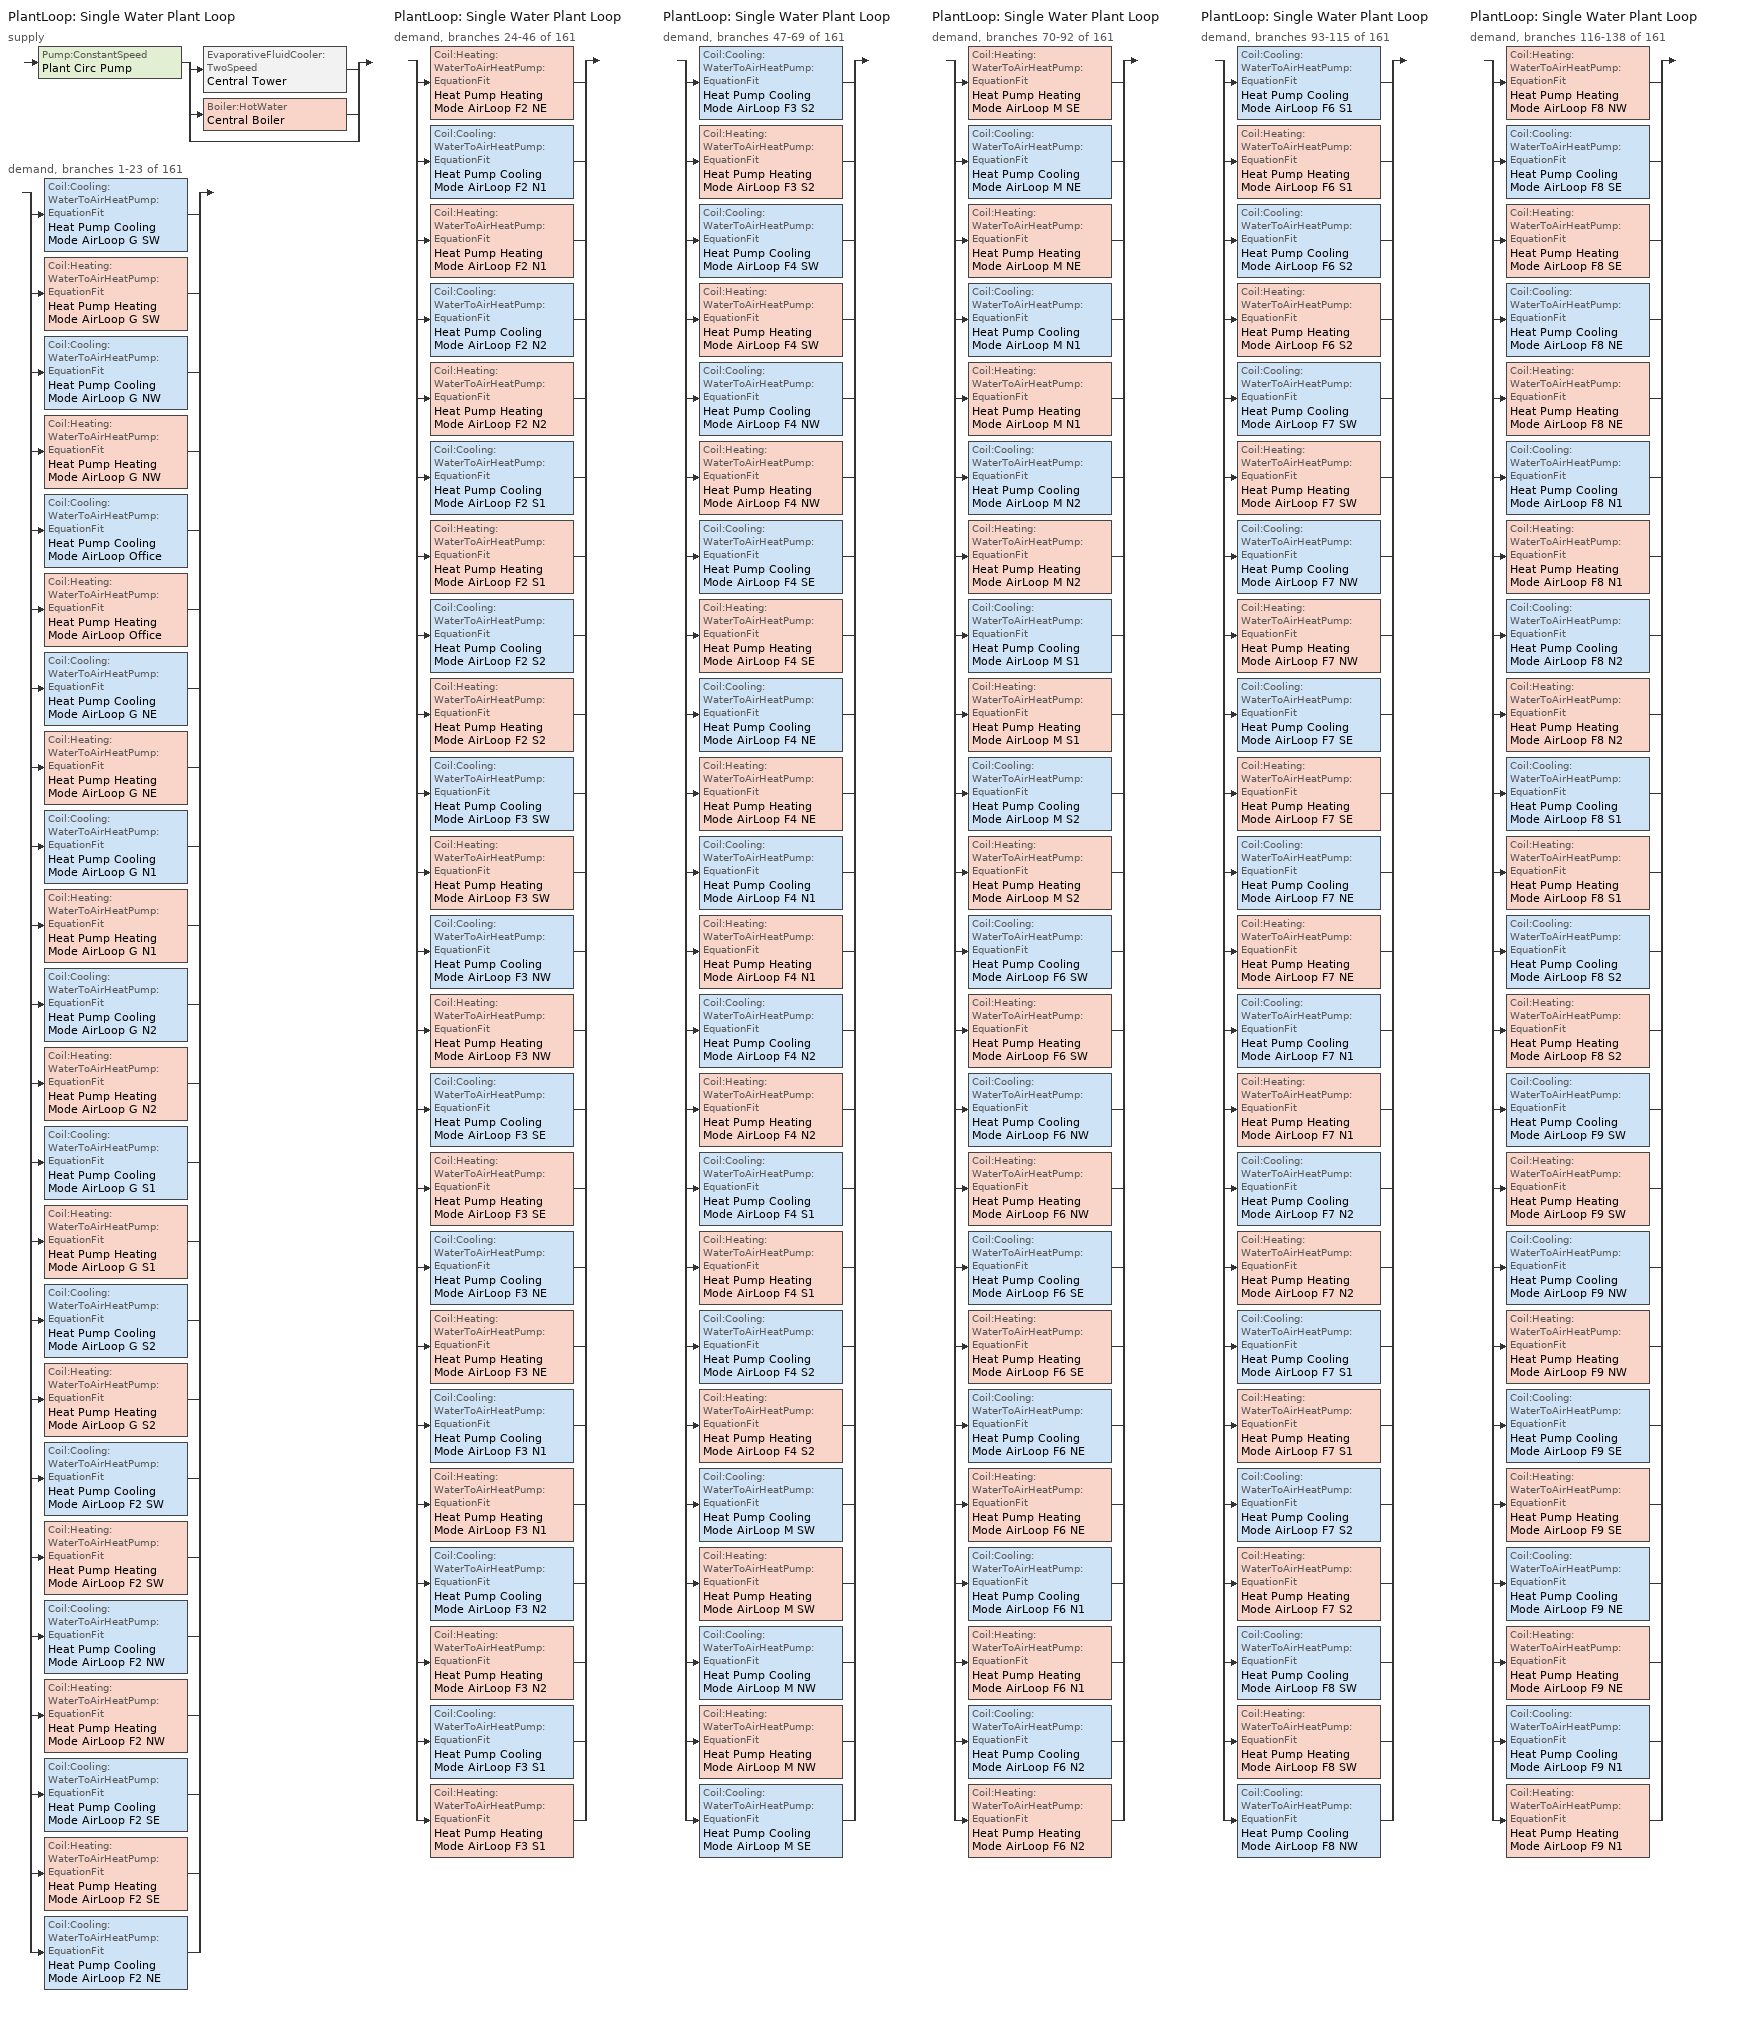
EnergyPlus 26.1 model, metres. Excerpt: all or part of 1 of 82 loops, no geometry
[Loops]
PlantLoop 'Single Water Plant Loop'
 supply: Pump:ConstantSpeed 'Plant Circ Pump' > split
  | EvaporativeFluidCooler:TwoSpeed 'Central Tower'
  | Boiler:HotWater 'Central Boiler'
  | bypass
 demand, branches 1-23 of 161: split
  | Coil:Cooling:WaterToAirHeatPump:EquationFit 'Heat Pump Cooling Mode AirLoop G SW'
  | Coil:Heating:WaterToAirHeatPump:EquationFit 'Heat Pump Heating Mode AirLoop G SW'
  | Coil:Cooling:WaterToAirHeatPump:EquationFit 'Heat Pump Cooling Mode AirLoop G NW'
  | Coil:Heating:WaterToAirHeatPump:EquationFit 'Heat Pump Heating Mode AirLoop G NW'
  | Coil:Cooling:WaterToAirHeatPump:EquationFit 'Heat Pump Cooling Mode AirLoop Office'
  | Coil:Heating:WaterToAirHeatPump:EquationFit 'Heat Pump Heating Mode AirLoop Office'
  | Coil:Cooling:WaterToAirHeatPump:EquationFit 'Heat Pump Cooling Mode AirLoop G NE'
  | Coil:Heating:WaterToAirHeatPump:EquationFit 'Heat Pump Heating Mode AirLoop G NE'
  | Coil:Cooling:WaterToAirHeatPump:EquationFit 'Heat Pump Cooling Mode AirLoop G N1'
  | Coil:Heating:WaterToAirHeatPump:EquationFit 'Heat Pump Heating Mode AirLoop G N1'
  | Coil:Cooling:WaterToAirHeatPump:EquationFit 'Heat Pump Cooling Mode AirLoop G N2'
  | Coil:Heating:WaterToAirHeatPump:EquationFit 'Heat Pump Heating Mode AirLoop G N2'
  | Coil:Cooling:WaterToAirHeatPump:EquationFit 'Heat Pump Cooling Mode AirLoop G S1'
  | Coil:Heating:WaterToAirHeatPump:EquationFit 'Heat Pump Heating Mode AirLoop G S1'
  | Coil:Cooling:WaterToAirHeatPump:EquationFit 'Heat Pump Cooling Mode AirLoop G S2'
  | Coil:Heating:WaterToAirHeatPump:EquationFit 'Heat Pump Heating Mode AirLoop G S2'
  | Coil:Cooling:WaterToAirHeatPump:EquationFit 'Heat Pump Cooling Mode AirLoop F2 SW'
  | Coil:Heating:WaterToAirHeatPump:EquationFit 'Heat Pump Heating Mode AirLoop F2 SW'
  | Coil:Cooling:WaterToAirHeatPump:EquationFit 'Heat Pump Cooling Mode AirLoop F2 NW'
  | Coil:Heating:WaterToAirHeatPump:EquationFit 'Heat Pump Heating Mode AirLoop F2 NW'
  | Coil:Cooling:WaterToAirHeatPump:EquationFit 'Heat Pump Cooling Mode AirLoop F2 SE'
  | Coil:Heating:WaterToAirHeatPump:EquationFit 'Heat Pump Heating Mode AirLoop F2 SE'
  | Coil:Cooling:WaterToAirHeatPump:EquationFit 'Heat Pump Cooling Mode AirLoop F2 NE'
PlantLoop 'Single Water Plant Loop'
 demand, branches 24-46 of 161: split
  | Coil:Heating:WaterToAirHeatPump:EquationFit 'Heat Pump Heating Mode AirLoop F2 NE'
  | Coil:Cooling:WaterToAirHeatPump:EquationFit 'Heat Pump Cooling Mode AirLoop F2 N1'
  | Coil:Heating:WaterToAirHeatPump:EquationFit 'Heat Pump Heating Mode AirLoop F2 N1'
  | Coil:Cooling:WaterToAirHeatPump:EquationFit 'Heat Pump Cooling Mode AirLoop F2 N2'
  | Coil:Heating:WaterToAirHeatPump:EquationFit 'Heat Pump Heating Mode AirLoop F2 N2'
  | Coil:Cooling:WaterToAirHeatPump:EquationFit 'Heat Pump Cooling Mode AirLoop F2 S1'
  | Coil:Heating:WaterToAirHeatPump:EquationFit 'Heat Pump Heating Mode AirLoop F2 S1'
  | Coil:Cooling:WaterToAirHeatPump:EquationFit 'Heat Pump Cooling Mode AirLoop F2 S2'
  | Coil:Heating:WaterToAirHeatPump:EquationFit 'Heat Pump Heating Mode AirLoop F2 S2'
  | Coil:Cooling:WaterToAirHeatPump:EquationFit 'Heat Pump Cooling Mode AirLoop F3 SW'
  | Coil:Heating:WaterToAirHeatPump:EquationFit 'Heat Pump Heating Mode AirLoop F3 SW'
  | Coil:Cooling:WaterToAirHeatPump:EquationFit 'Heat Pump Cooling Mode AirLoop F3 NW'
  | Coil:Heating:WaterToAirHeatPump:EquationFit 'Heat Pump Heating Mode AirLoop F3 NW'
  | Coil:Cooling:WaterToAirHeatPump:EquationFit 'Heat Pump Cooling Mode AirLoop F3 SE'
  | Coil:Heating:WaterToAirHeatPump:EquationFit 'Heat Pump Heating Mode AirLoop F3 SE'
  | Coil:Cooling:WaterToAirHeatPump:EquationFit 'Heat Pump Cooling Mode AirLoop F3 NE'
  | Coil:Heating:WaterToAirHeatPump:EquationFit 'Heat Pump Heating Mode AirLoop F3 NE'
  | Coil:Cooling:WaterToAirHeatPump:EquationFit 'Heat Pump Cooling Mode AirLoop F3 N1'
  | Coil:Heating:WaterToAirHeatPump:EquationFit 'Heat Pump Heating Mode AirLoop F3 N1'
  | Coil:Cooling:WaterToAirHeatPump:EquationFit 'Heat Pump Cooling Mode AirLoop F3 N2'
  | Coil:Heating:WaterToAirHeatPump:EquationFit 'Heat Pump Heating Mode AirLoop F3 N2'
  | Coil:Cooling:WaterToAirHeatPump:EquationFit 'Heat Pump Cooling Mode AirLoop F3 S1'
  | Coil:Heating:WaterToAirHeatPump:EquationFit 'Heat Pump Heating Mode AirLoop F3 S1'
PlantLoop 'Single Water Plant Loop'
 demand, branches 47-69 of 161: split
  | Coil:Cooling:WaterToAirHeatPump:EquationFit 'Heat Pump Cooling Mode AirLoop F3 S2'
  | Coil:Heating:WaterToAirHeatPump:EquationFit 'Heat Pump Heating Mode AirLoop F3 S2'
  | Coil:Cooling:WaterToAirHeatPump:EquationFit 'Heat Pump Cooling Mode AirLoop F4 SW'
  | Coil:Heating:WaterToAirHeatPump:EquationFit 'Heat Pump Heating Mode AirLoop F4 SW'
  | Coil:Cooling:WaterToAirHeatPump:EquationFit 'Heat Pump Cooling Mode AirLoop F4 NW'
  | Coil:Heating:WaterToAirHeatPump:EquationFit 'Heat Pump Heating Mode AirLoop F4 NW'
  | Coil:Cooling:WaterToAirHeatPump:EquationFit 'Heat Pump Cooling Mode AirLoop F4 SE'
  | Coil:Heating:WaterToAirHeatPump:EquationFit 'Heat Pump Heating Mode AirLoop F4 SE'
  | Coil:Cooling:WaterToAirHeatPump:EquationFit 'Heat Pump Cooling Mode AirLoop F4 NE'
  | Coil:Heating:WaterToAirHeatPump:EquationFit 'Heat Pump Heating Mode AirLoop F4 NE'
  | Coil:Cooling:WaterToAirHeatPump:EquationFit 'Heat Pump Cooling Mode AirLoop F4 N1'
  | Coil:Heating:WaterToAirHeatPump:EquationFit 'Heat Pump Heating Mode AirLoop F4 N1'
  | Coil:Cooling:WaterToAirHeatPump:EquationFit 'Heat Pump Cooling Mode AirLoop F4 N2'
  | Coil:Heating:WaterToAirHeatPump:EquationFit 'Heat Pump Heating Mode AirLoop F4 N2'
  | Coil:Cooling:WaterToAirHeatPump:EquationFit 'Heat Pump Cooling Mode AirLoop F4 S1'
  | Coil:Heating:WaterToAirHeatPump:EquationFit 'Heat Pump Heating Mode AirLoop F4 S1'
  | Coil:Cooling:WaterToAirHeatPump:EquationFit 'Heat Pump Cooling Mode AirLoop F4 S2'
  | Coil:Heating:WaterToAirHeatPump:EquationFit 'Heat Pump Heating Mode AirLoop F4 S2'
  | Coil:Cooling:WaterToAirHeatPump:EquationFit 'Heat Pump Cooling Mode AirLoop M SW'
  | Coil:Heating:WaterToAirHeatPump:EquationFit 'Heat Pump Heating Mode AirLoop M SW'
  | Coil:Cooling:WaterToAirHeatPump:EquationFit 'Heat Pump Cooling Mode AirLoop M NW'
  | Coil:Heating:WaterToAirHeatPump:EquationFit 'Heat Pump Heating Mode AirLoop M NW'
  | Coil:Cooling:WaterToAirHeatPump:EquationFit 'Heat Pump Cooling Mode AirLoop M SE'
PlantLoop 'Single Water Plant Loop'
 demand, branches 70-92 of 161: split
  | Coil:Heating:WaterToAirHeatPump:EquationFit 'Heat Pump Heating Mode AirLoop M SE'
  | Coil:Cooling:WaterToAirHeatPump:EquationFit 'Heat Pump Cooling Mode AirLoop M NE'
  | Coil:Heating:WaterToAirHeatPump:EquationFit 'Heat Pump Heating Mode AirLoop M NE'
  | Coil:Cooling:WaterToAirHeatPump:EquationFit 'Heat Pump Cooling Mode AirLoop M N1'
  | Coil:Heating:WaterToAirHeatPump:EquationFit 'Heat Pump Heating Mode AirLoop M N1'
  | Coil:Cooling:WaterToAirHeatPump:EquationFit 'Heat Pump Cooling Mode AirLoop M N2'
  | Coil:Heating:WaterToAirHeatPump:EquationFit 'Heat Pump Heating Mode AirLoop M N2'
  | Coil:Cooling:WaterToAirHeatPump:EquationFit 'Heat Pump Cooling Mode AirLoop M S1'
  | Coil:Heating:WaterToAirHeatPump:EquationFit 'Heat Pump Heating Mode AirLoop M S1'
  | Coil:Cooling:WaterToAirHeatPump:EquationFit 'Heat Pump Cooling Mode AirLoop M S2'
  | Coil:Heating:WaterToAirHeatPump:EquationFit 'Heat Pump Heating Mode AirLoop M S2'
  | Coil:Cooling:WaterToAirHeatPump:EquationFit 'Heat Pump Cooling Mode AirLoop F6 SW'
  | Coil:Heating:WaterToAirHeatPump:EquationFit 'Heat Pump Heating Mode AirLoop F6 SW'
  | Coil:Cooling:WaterToAirHeatPump:EquationFit 'Heat Pump Cooling Mode AirLoop F6 NW'
  | Coil:Heating:WaterToAirHeatPump:EquationFit 'Heat Pump Heating Mode AirLoop F6 NW'
  | Coil:Cooling:WaterToAirHeatPump:EquationFit 'Heat Pump Cooling Mode AirLoop F6 SE'
  | Coil:Heating:WaterToAirHeatPump:EquationFit 'Heat Pump Heating Mode AirLoop F6 SE'
  | Coil:Cooling:WaterToAirHeatPump:EquationFit 'Heat Pump Cooling Mode AirLoop F6 NE'
  | Coil:Heating:WaterToAirHeatPump:EquationFit 'Heat Pump Heating Mode AirLoop F6 NE'
  | Coil:Cooling:WaterToAirHeatPump:EquationFit 'Heat Pump Cooling Mode AirLoop F6 N1'
  | Coil:Heating:WaterToAirHeatPump:EquationFit 'Heat Pump Heating Mode AirLoop F6 N1'
  | Coil:Cooling:WaterToAirHeatPump:EquationFit 'Heat Pump Cooling Mode AirLoop F6 N2'
  | Coil:Heating:WaterToAirHeatPump:EquationFit 'Heat Pump Heating Mode AirLoop F6 N2'
PlantLoop 'Single Water Plant Loop'
 demand, branches 93-115 of 161: split
  | Coil:Cooling:WaterToAirHeatPump:EquationFit 'Heat Pump Cooling Mode AirLoop F6 S1'
  | Coil:Heating:WaterToAirHeatPump:EquationFit 'Heat Pump Heating Mode AirLoop F6 S1'
  | Coil:Cooling:WaterToAirHeatPump:EquationFit 'Heat Pump Cooling Mode AirLoop F6 S2'
  | Coil:Heating:WaterToAirHeatPump:EquationFit 'Heat Pump Heating Mode AirLoop F6 S2'
  | Coil:Cooling:WaterToAirHeatPump:EquationFit 'Heat Pump Cooling Mode AirLoop F7 SW'
  | Coil:Heating:WaterToAirHeatPump:EquationFit 'Heat Pump Heating Mode AirLoop F7 SW'
  | Coil:Cooling:WaterToAirHeatPump:EquationFit 'Heat Pump Cooling Mode AirLoop F7 NW'
  | Coil:Heating:WaterToAirHeatPump:EquationFit 'Heat Pump Heating Mode AirLoop F7 NW'
  | Coil:Cooling:WaterToAirHeatPump:EquationFit 'Heat Pump Cooling Mode AirLoop F7 SE'
  | Coil:Heating:WaterToAirHeatPump:EquationFit 'Heat Pump Heating Mode AirLoop F7 SE'
  | Coil:Cooling:WaterToAirHeatPump:EquationFit 'Heat Pump Cooling Mode AirLoop F7 NE'
  | Coil:Heating:WaterToAirHeatPump:EquationFit 'Heat Pump Heating Mode AirLoop F7 NE'
  | Coil:Cooling:WaterToAirHeatPump:EquationFit 'Heat Pump Cooling Mode AirLoop F7 N1'
  | Coil:Heating:WaterToAirHeatPump:EquationFit 'Heat Pump Heating Mode AirLoop F7 N1'
  | Coil:Cooling:WaterToAirHeatPump:EquationFit 'Heat Pump Cooling Mode AirLoop F7 N2'
  | Coil:Heating:WaterToAirHeatPump:EquationFit 'Heat Pump Heating Mode AirLoop F7 N2'
  | Coil:Cooling:WaterToAirHeatPump:EquationFit 'Heat Pump Cooling Mode AirLoop F7 S1'
  | Coil:Heating:WaterToAirHeatPump:EquationFit 'Heat Pump Heating Mode AirLoop F7 S1'
  | Coil:Cooling:WaterToAirHeatPump:EquationFit 'Heat Pump Cooling Mode AirLoop F7 S2'
  | Coil:Heating:WaterToAirHeatPump:EquationFit 'Heat Pump Heating Mode AirLoop F7 S2'
  | Coil:Cooling:WaterToAirHeatPump:EquationFit 'Heat Pump Cooling Mode AirLoop F8 SW'
  | Coil:Heating:WaterToAirHeatPump:EquationFit 'Heat Pump Heating Mode AirLoop F8 SW'
  | Coil:Cooling:WaterToAirHeatPump:EquationFit 'Heat Pump Cooling Mode AirLoop F8 NW'
PlantLoop 'Single Water Plant Loop'
 demand, branches 116-138 of 161: split
  | Coil:Heating:WaterToAirHeatPump:EquationFit 'Heat Pump Heating Mode AirLoop F8 NW'
  | Coil:Cooling:WaterToAirHeatPump:EquationFit 'Heat Pump Cooling Mode AirLoop F8 SE'
  | Coil:Heating:WaterToAirHeatPump:EquationFit 'Heat Pump Heating Mode AirLoop F8 SE'
  | Coil:Cooling:WaterToAirHeatPump:EquationFit 'Heat Pump Cooling Mode AirLoop F8 NE'
  | Coil:Heating:WaterToAirHeatPump:EquationFit 'Heat Pump Heating Mode AirLoop F8 NE'
  | Coil:Cooling:WaterToAirHeatPump:EquationFit 'Heat Pump Cooling Mode AirLoop F8 N1'
  | Coil:Heating:WaterToAirHeatPump:EquationFit 'Heat Pump Heating Mode AirLoop F8 N1'
  | Coil:Cooling:WaterToAirHeatPump:EquationFit 'Heat Pump Cooling Mode AirLoop F8 N2'
  | Coil:Heating:WaterToAirHeatPump:EquationFit 'Heat Pump Heating Mode AirLoop F8 N2'
  | Coil:Cooling:WaterToAirHeatPump:EquationFit 'Heat Pump Cooling Mode AirLoop F8 S1'
  | Coil:Heating:WaterToAirHeatPump:EquationFit 'Heat Pump Heating Mode AirLoop F8 S1'
  | Coil:Cooling:WaterToAirHeatPump:EquationFit 'Heat Pump Cooling Mode AirLoop F8 S2'
  | Coil:Heating:WaterToAirHeatPump:EquationFit 'Heat Pump Heating Mode AirLoop F8 S2'
  | Coil:Cooling:WaterToAirHeatPump:EquationFit 'Heat Pump Cooling Mode AirLoop F9 SW'
  | Coil:Heating:WaterToAirHeatPump:EquationFit 'Heat Pump Heating Mode AirLoop F9 SW'
  | Coil:Cooling:WaterToAirHeatPump:EquationFit 'Heat Pump Cooling Mode AirLoop F9 NW'
  | Coil:Heating:WaterToAirHeatPump:EquationFit 'Heat Pump Heating Mode AirLoop F9 NW'
  | Coil:Cooling:WaterToAirHeatPump:EquationFit 'Heat Pump Cooling Mode AirLoop F9 SE'
  | Coil:Heating:WaterToAirHeatPump:EquationFit 'Heat Pump Heating Mode AirLoop F9 SE'
  | Coil:Cooling:WaterToAirHeatPump:EquationFit 'Heat Pump Cooling Mode AirLoop F9 NE'
  | Coil:Heating:WaterToAirHeatPump:EquationFit 'Heat Pump Heating Mode AirLoop F9 NE'
  | Coil:Cooling:WaterToAirHeatPump:EquationFit 'Heat Pump Cooling Mode AirLoop F9 N1'
  | Coil:Heating:WaterToAirHeatPump:EquationFit 'Heat Pump Heating Mode AirLoop F9 N1'
[Sizing:Plant]
Single Water Plant Loop: Loop Type=Heating; Design Loop Exit Temperature=30; Loop Design Temperature Difference=11
[Coil:Cooling:WaterToAirHeatPump:EquationFit] Rated Air Flow Rate=autosize; Rated Water Flow Rate=autosize; Gross Rated Total Cooling Capacity=autosize; Gross Rated Sensible Cooling Capacity=autosize; Gross Rated Cooling COP=4.19837; Rated Entering Water Temperature=30; Rated Entering Air DryBulb Temperature=27; Rated Entering Air WetBulb Temperature=19; Part Load Fraction Correlation Curve=HPACCOOLPLFFPLR; Nominal Time for Condensate Removal to Begin=0; Ratio of Initial Moisture Evaporation Rate and Steady State Latent Capacity=0; Maximum Cycling Rate=2.5; Latent Capacity Time Constant=60; Fan Delay Time=60
Name | Total Cooling Capacity Curve | Sensible Cooling Capacity Curve | Cooling Power Consumption Curve
Heat Pump Cooling Mode AirLoop G SW | WAHPCoolCapCurveTot 1 | WAHPCoolCapCurveSens 1 | WAHPCoolPowCurve 1
Heat Pump Cooling Mode AirLoop G NW | WAHPCoolCapCurveTot 2 | WAHPCoolCapCurveSens 2 | WAHPCoolPowCurve 2
Heat Pump Cooling Mode AirLoop Office | WAHPCoolCapCurveTot 3 | WAHPCoolCapCurveSens 3 | WAHPCoolPowCurve 3
Heat Pump Cooling Mode AirLoop G NE | WAHPCoolCapCurveTot 4 | WAHPCoolCapCurveSens 4 | WAHPCoolPowCurve 4
Heat Pump Cooling Mode AirLoop G N1 | WAHPCoolCapCurveTot 5 | WAHPCoolCapCurveSens 5 | WAHPCoolPowCurve 5
Heat Pump Cooling Mode AirLoop G N2 | WAHPCoolCapCurveTot 6 | WAHPCoolCapCurveSens 6 | WAHPCoolPowCurve 6
Heat Pump Cooling Mode AirLoop G S1 | WAHPCoolCapCurveTot 7 | WAHPCoolCapCurveSens 7 | WAHPCoolPowCurve 7
Heat Pump Cooling Mode AirLoop G S2 | WAHPCoolCapCurveTot 8 | WAHPCoolCapCurveSens 8 | WAHPCoolPowCurve 8
Heat Pump Cooling Mode AirLoop F2 SW | WAHPCoolCapCurveTot 9 | WAHPCoolCapCurveSens 9 | WAHPCoolPowCurve 9
Heat Pump Cooling Mode AirLoop F2 NW | WAHPCoolCapCurveTot10 | WAHPCoolCapCurveSens10 | WAHPCoolPowCurve10
Heat Pump Cooling Mode AirLoop F2 SE | WAHPCoolCapCurveTot11 | WAHPCoolCapCurveSens11 | WAHPCoolPowCurve11
Heat Pump Cooling Mode AirLoop F2 NE | WAHPCoolCapCurveTot12 | WAHPCoolCapCurveSens12 | WAHPCoolPowCurve12
Heat Pump Cooling Mode AirLoop F2 N1 | WAHPCoolCapCurveTot13 | WAHPCoolCapCurveSens13 | WAHPCoolPowCurve13
Heat Pump Cooling Mode AirLoop F2 N2 | WAHPCoolCapCurveTot14 | WAHPCoolCapCurveSens14 | WAHPCoolPowCurve14
Heat Pump Cooling Mode AirLoop F2 S1 | WAHPCoolCapCurveTot15 | WAHPCoolCapCurveSens15 | WAHPCoolPowCurve15
Heat Pump Cooling Mode AirLoop F2 S2 | WAHPCoolCapCurveTot16 | WAHPCoolCapCurveSens16 | WAHPCoolPowCurve16
Heat Pump Cooling Mode AirLoop F3 SW | WAHPCoolCapCurveTot17 | WAHPCoolCapCurveSens17 | WAHPCoolPowCurve17
Heat Pump Cooling Mode AirLoop F3 NW | WAHPCoolCapCurveTot18 | WAHPCoolCapCurveSens18 | WAHPCoolPowCurve18
Heat Pump Cooling Mode AirLoop F3 SE | WAHPCoolCapCurveTot19 | WAHPCoolCapCurveSens19 | WAHPCoolPowCurve19
Heat Pump Cooling Mode AirLoop F3 NE | WAHPCoolCapCurveTot20 | WAHPCoolCapCurveSens20 | WAHPCoolPowCurve20
Heat Pump Cooling Mode AirLoop F3 N1 | WAHPCoolCapCurveTot21 | WAHPCoolCapCurveSens21 | WAHPCoolPowCurve21
Heat Pump Cooling Mode AirLoop F3 N2 | WAHPCoolCapCurveTot22 | WAHPCoolCapCurveSens22 | WAHPCoolPowCurve22
Heat Pump Cooling Mode AirLoop F3 S1 | WAHPCoolCapCurveTot23 | WAHPCoolCapCurveSens23 | WAHPCoolPowCurve23
Heat Pump Cooling Mode AirLoop F3 S2 | WAHPCoolCapCurveTot24 | WAHPCoolCapCurveSens24 | WAHPCoolPowCurve24
Heat Pump Cooling Mode AirLoop F4 SW | WAHPCoolCapCurveTot25 | WAHPCoolCapCurveSens25 | WAHPCoolPowCurve25
Heat Pump Cooling Mode AirLoop F4 NW | WAHPCoolCapCurveTot26 | WAHPCoolCapCurveSens26 | WAHPCoolPowCurve26
Heat Pump Cooling Mode AirLoop F4 SE | WAHPCoolCapCurveTot27 | WAHPCoolCapCurveSens27 | WAHPCoolPowCurve27
Heat Pump Cooling Mode AirLoop F4 NE | WAHPCoolCapCurveTot28 | WAHPCoolCapCurveSens28 | WAHPCoolPowCurve28
Heat Pump Cooling Mode AirLoop F4 N1 | WAHPCoolCapCurveTot29 | WAHPCoolCapCurveSens29 | WAHPCoolPowCurve29
Heat Pump Cooling Mode AirLoop F4 N2 | WAHPCoolCapCurveTot30 | WAHPCoolCapCurveSens30 | WAHPCoolPowCurve30
Heat Pump Cooling Mode AirLoop F4 S1 | WAHPCoolCapCurveTot31 | WAHPCoolCapCurveSens31 | WAHPCoolPowCurve31
Heat Pump Cooling Mode AirLoop F4 S2 | WAHPCoolCapCurveTot32 | WAHPCoolCapCurveSens32 | WAHPCoolPowCurve32
Heat Pump Cooling Mode AirLoop M SW | WAHPCoolCapCurveTot33 | WAHPCoolCapCurveSens33 | WAHPCoolPowCurve33
Heat Pump Cooling Mode AirLoop M NW | WAHPCoolCapCurveTot34 | WAHPCoolCapCurveSens34 | WAHPCoolPowCurve34
Heat Pump Cooling Mode AirLoop M SE | WAHPCoolCapCurveTot35 | WAHPCoolCapCurveSens35 | WAHPCoolPowCurve35
Heat Pump Cooling Mode AirLoop M NE | WAHPCoolCapCurveTot36 | WAHPCoolCapCurveSens36 | WAHPCoolPowCurve36
Heat Pump Cooling Mode AirLoop M N1 | WAHPCoolCapCurveTot37 | WAHPCoolCapCurveSens37 | WAHPCoolPowCurve37
Heat Pump Cooling Mode AirLoop M N2 | WAHPCoolCapCurveTot38 | WAHPCoolCapCurveSens38 | WAHPCoolPowCurve38
Heat Pump Cooling Mode AirLoop M S1 | WAHPCoolCapCurveTot39 | WAHPCoolCapCurveSens39 | WAHPCoolPowCurve39
Heat Pump Cooling Mode AirLoop M S2 | WAHPCoolCapCurveTot40 | WAHPCoolCapCurveSens40 | WAHPCoolPowCurve40
Heat Pump Cooling Mode AirLoop F6 SW | WAHPCoolCapCurveTot41 | WAHPCoolCapCurveSens41 | WAHPCoolPowCurve41
Heat Pump Cooling Mode AirLoop F6 NW | WAHPCoolCapCurveTot42 | WAHPCoolCapCurveSens42 | WAHPCoolPowCurve42
Heat Pump Cooling Mode AirLoop F6 SE | WAHPCoolCapCurveTot43 | WAHPCoolCapCurveSens43 | WAHPCoolPowCurve43
Heat Pump Cooling Mode AirLoop F6 NE | WAHPCoolCapCurveTot44 | WAHPCoolCapCurveSens44 | WAHPCoolPowCurve44
Heat Pump Cooling Mode AirLoop F6 N1 | WAHPCoolCapCurveTot45 | WAHPCoolCapCurveSens45 | WAHPCoolPowCurve45
Heat Pump Cooling Mode AirLoop F6 N2 | WAHPCoolCapCurveTot46 | WAHPCoolCapCurveSens46 | WAHPCoolPowCurve46
Heat Pump Cooling Mode AirLoop F6 S1 | WAHPCoolCapCurveTot47 | WAHPCoolCapCurveSens47 | WAHPCoolPowCurve47
Heat Pump Cooling Mode AirLoop F6 S2 | WAHPCoolCapCurveTot48 | WAHPCoolCapCurveSens48 | WAHPCoolPowCurve48
Heat Pump Cooling Mode AirLoop F7 SW | WAHPCoolCapCurveTot49 | WAHPCoolCapCurveSens49 | WAHPCoolPowCurve49
Heat Pump Cooling Mode AirLoop F7 NW | WAHPCoolCapCurveTot50 | WAHPCoolCapCurveSens50 | WAHPCoolPowCurve50
Heat Pump Cooling Mode AirLoop F7 SE | WAHPCoolCapCurveTot51 | WAHPCoolCapCurveSens51 | WAHPCoolPowCurve51
Heat Pump Cooling Mode AirLoop F7 NE | WAHPCoolCapCurveTot52 | WAHPCoolCapCurveSens52 | WAHPCoolPowCurve52
Heat Pump Cooling Mode AirLoop F7 N1 | WAHPCoolCapCurveTot53 | WAHPCoolCapCurveSens53 | WAHPCoolPowCurve53
Heat Pump Cooling Mode AirLoop F7 N2 | WAHPCoolCapCurveTot54 | WAHPCoolCapCurveSens54 | WAHPCoolPowCurve54
Heat Pump Cooling Mode AirLoop F7 S1 | WAHPCoolCapCurveTot55 | WAHPCoolCapCurveSens55 | WAHPCoolPowCurve55
Heat Pump Cooling Mode AirLoop F7 S2 | WAHPCoolCapCurveTot56 | WAHPCoolCapCurveSens56 | WAHPCoolPowCurve56
Heat Pump Cooling Mode AirLoop F8 SW | WAHPCoolCapCurveTot57 | WAHPCoolCapCurveSens57 | WAHPCoolPowCurve57
Heat Pump Cooling Mode AirLoop F8 NW | WAHPCoolCapCurveTot58 | WAHPCoolCapCurveSens58 | WAHPCoolPowCurve58
Heat Pump Cooling Mode AirLoop F8 SE | WAHPCoolCapCurveTot59 | WAHPCoolCapCurveSens59 | WAHPCoolPowCurve59
Heat Pump Cooling Mode AirLoop F8 NE | WAHPCoolCapCurveTot60 | WAHPCoolCapCurveSens60 | WAHPCoolPowCurve60
Heat Pump Cooling Mode AirLoop F8 N1 | WAHPCoolCapCurveTot61 | WAHPCoolCapCurveSens61 | WAHPCoolPowCurve61
Heat Pump Cooling Mode AirLoop F8 N2 | WAHPCoolCapCurveTot62 | WAHPCoolCapCurveSens62 | WAHPCoolPowCurve62
Heat Pump Cooling Mode AirLoop F8 S1 | WAHPCoolCapCurveTot63 | WAHPCoolCapCurveSens63 | WAHPCoolPowCurve63
Heat Pump Cooling Mode AirLoop F8 S2 | WAHPCoolCapCurveTot64 | WAHPCoolCapCurveSens64 | WAHPCoolPowCurve64
Heat Pump Cooling Mode AirLoop F9 SW | WAHPCoolCapCurveTot65 | WAHPCoolCapCurveSens65 | WAHPCoolPowCurve65
Heat Pump Cooling Mode AirLoop F9 NW | WAHPCoolCapCurveTot66 | WAHPCoolCapCurveSens66 | WAHPCoolPowCurve66
Heat Pump Cooling Mode AirLoop F9 SE | WAHPCoolCapCurveTot67 | WAHPCoolCapCurveSens67 | WAHPCoolPowCurve67
Heat Pump Cooling Mode AirLoop F9 NE | WAHPCoolCapCurveTot68 | WAHPCoolCapCurveSens68 | WAHPCoolPowCurve68
Heat Pump Cooling Mode AirLoop F9 N1 | WAHPCoolCapCurveTot69 | WAHPCoolCapCurveSens69 | WAHPCoolPowCurve69
[Coil:Heating:WaterToAirHeatPump:EquationFit] Rated Air Flow Rate=autosize; Rated Water Flow Rate=autosize; Gross Rated Heating Capacity=autosize; Gross Rated Heating COP=4.3; Rated Entering Water Temperature=20; Rated Entering Air DryBulb Temperature=20; Ratio of Rated Heating Capacity to Rated Cooling Capacity=1; Part Load Fraction Correlation Curve=HPACHEATPLFFPLR
Name | Heating Capacity Curve | Heating Power Consumption Curve
Heat Pump HEATING Mode AirLoop G SW | WAHPHeatCapCurve 1 | WAHPHeatPowCurve 1
Heat Pump HEATING Mode AirLoop G NW | WAHPHeatCapCurve 2 | WAHPHeatPowCurve 2
Heat Pump HEATING Mode AirLoop Office | WAHPHeatCapCurve 3 | WAHPHeatPowCurve 3
Heat Pump HEATING Mode AirLoop G NE | WAHPHeatCapCurve 4 | WAHPHeatPowCurve 4
Heat Pump HEATING Mode AirLoop G N1 | WAHPHeatCapCurve 5 | WAHPHeatPowCurve 5
Heat Pump HEATING Mode AirLoop G N2 | WAHPHeatCapCurve 6 | WAHPHeatPowCurve 6
Heat Pump HEATING Mode AirLoop G S1 | WAHPHeatCapCurve 7 | WAHPHeatPowCurve 7
Heat Pump HEATING Mode AirLoop G S2 | WAHPHeatCapCurve 8 | WAHPHeatPowCurve 8
Heat Pump HEATING Mode AirLoop F2 SW | WAHPHeatCapCurve 9 | WAHPHeatPowCurve 9
Heat Pump HEATING Mode AirLoop F2 NW | WAHPHeatCapCurve10 | WAHPHeatPowCurve10
Heat Pump HEATING Mode AirLoop F2 SE | WAHPHeatCapCurve11 | WAHPHeatPowCurve11
Heat Pump HEATING Mode AirLoop F2 NE | WAHPHeatCapCurve12 | WAHPHeatPowCurve12
Heat Pump HEATING Mode AirLoop F2 N1 | WAHPHeatCapCurve13 | WAHPHeatPowCurve13
Heat Pump HEATING Mode AirLoop F2 N2 | WAHPHeatCapCurve14 | WAHPHeatPowCurve14
Heat Pump HEATING Mode AirLoop F2 S1 | WAHPHeatCapCurve15 | WAHPHeatPowCurve15
Heat Pump HEATING Mode AirLoop F2 S2 | WAHPHeatCapCurve16 | WAHPHeatPowCurve16
Heat Pump HEATING Mode AirLoop F3 SW | WAHPHeatCapCurve17 | WAHPHeatPowCurve17
Heat Pump HEATING Mode AirLoop F3 NW | WAHPHeatCapCurve18 | WAHPHeatPowCurve18
Heat Pump HEATING Mode AirLoop F3 SE | WAHPHeatCapCurve19 | WAHPHeatPowCurve19
Heat Pump HEATING Mode AirLoop F3 NE | WAHPHeatCapCurve20 | WAHPHeatPowCurve20
Heat Pump HEATING Mode AirLoop F3 N1 | WAHPHeatCapCurve21 | WAHPHeatPowCurve21
Heat Pump HEATING Mode AirLoop F3 N2 | WAHPHeatCapCurve22 | WAHPHeatPowCurve22
Heat Pump HEATING Mode AirLoop F3 S1 | WAHPHeatCapCurve23 | WAHPHeatPowCurve23
Heat Pump HEATING Mode AirLoop F3 S2 | WAHPHeatCapCurve24 | WAHPHeatPowCurve24
Heat Pump HEATING Mode AirLoop F4 SW | WAHPHeatCapCurve25 | WAHPHeatPowCurve25
Heat Pump HEATING Mode AirLoop F4 NW | WAHPHeatCapCurve26 | WAHPHeatPowCurve26
Heat Pump HEATING Mode AirLoop F4 SE | WAHPHeatCapCurve27 | WAHPHeatPowCurve27
Heat Pump HEATING Mode AirLoop F4 NE | WAHPHeatCapCurve28 | WAHPHeatPowCurve28
Heat Pump HEATING Mode AirLoop F4 N1 | WAHPHeatCapCurve29 | WAHPHeatPowCurve29
Heat Pump HEATING Mode AirLoop F4 N2 | WAHPHeatCapCurve30 | WAHPHeatPowCurve30
Heat Pump HEATING Mode AirLoop F4 S1 | WAHPHeatCapCurve31 | WAHPHeatPowCurve31
Heat Pump HEATING Mode AirLoop F4 S2 | WAHPHeatCapCurve32 | WAHPHeatPowCurve32
Heat Pump HEATING Mode AirLoop M SW | WAHPHeatCapCurve33 | WAHPHeatPowCurve33
Heat Pump HEATING Mode AirLoop M NW | WAHPHeatCapCurve34 | WAHPHeatPowCurve34
Heat Pump HEATING Mode AirLoop M SE | WAHPHeatCapCurve35 | WAHPHeatPowCurve35
Heat Pump HEATING Mode AirLoop M NE | WAHPHeatCapCurve36 | WAHPHeatPowCurve36
Heat Pump HEATING Mode AirLoop M N1 | WAHPHeatCapCurve37 | WAHPHeatPowCurve37
Heat Pump HEATING Mode AirLoop M N2 | WAHPHeatCapCurve38 | WAHPHeatPowCurve38
Heat Pump HEATING Mode AirLoop M S1 | WAHPHeatCapCurve39 | WAHPHeatPowCurve39
Heat Pump HEATING Mode AirLoop M S2 | WAHPHeatCapCurve40 | WAHPHeatPowCurve40
Heat Pump HEATING Mode AirLoop F6 SW | WAHPHeatCapCurve41 | WAHPHeatPowCurve41
Heat Pump HEATING Mode AirLoop F6 NW | WAHPHeatCapCurve42 | WAHPHeatPowCurve42
Heat Pump HEATING Mode AirLoop F6 SE | WAHPHeatCapCurve43 | WAHPHeatPowCurve43
Heat Pump HEATING Mode AirLoop F6 NE | WAHPHeatCapCurve44 | WAHPHeatPowCurve44
Heat Pump HEATING Mode AirLoop F6 N1 | WAHPHeatCapCurve45 | WAHPHeatPowCurve45
Heat Pump HEATING Mode AirLoop F6 N2 | WAHPHeatCapCurve46 | WAHPHeatPowCurve46
Heat Pump HEATING Mode AirLoop F6 S1 | WAHPHeatCapCurve47 | WAHPHeatPowCurve47
Heat Pump HEATING Mode AirLoop F6 S2 | WAHPHeatCapCurve48 | WAHPHeatPowCurve48
Heat Pump HEATING Mode AirLoop F7 SW | WAHPHeatCapCurve49 | WAHPHeatPowCurve49
Heat Pump HEATING Mode AirLoop F7 NW | WAHPHeatCapCurve50 | WAHPHeatPowCurve50
Heat Pump HEATING Mode AirLoop F7 SE | WAHPHeatCapCurve51 | WAHPHeatPowCurve51
Heat Pump HEATING Mode AirLoop F7 NE | WAHPHeatCapCurve52 | WAHPHeatPowCurve52
Heat Pump HEATING Mode AirLoop F7 N1 | WAHPHeatCapCurve53 | WAHPHeatPowCurve53
Heat Pump HEATING Mode AirLoop F7 N2 | WAHPHeatCapCurve54 | WAHPHeatPowCurve54
Heat Pump HEATING Mode AirLoop F7 S1 | WAHPHeatCapCurve55 | WAHPHeatPowCurve55
Heat Pump HEATING Mode AirLoop F7 S2 | WAHPHeatCapCurve56 | WAHPHeatPowCurve56
Heat Pump HEATING Mode AirLoop F8 SW | WAHPHeatCapCurve57 | WAHPHeatPowCurve57
Heat Pump HEATING Mode AirLoop F8 NW | WAHPHeatCapCurve58 | WAHPHeatPowCurve58
Heat Pump HEATING Mode AirLoop F8 SE | WAHPHeatCapCurve59 | WAHPHeatPowCurve59
Heat Pump HEATING Mode AirLoop F8 NE | WAHPHeatCapCurve60 | WAHPHeatPowCurve60
Heat Pump HEATING Mode AirLoop F8 N1 | WAHPHeatCapCurve61 | WAHPHeatPowCurve61
Heat Pump HEATING Mode AirLoop F8 N2 | WAHPHeatCapCurve62 | WAHPHeatPowCurve62
Heat Pump HEATING Mode AirLoop F8 S1 | WAHPHeatCapCurve63 | WAHPHeatPowCurve63
Heat Pump HEATING Mode AirLoop F8 S2 | WAHPHeatCapCurve64 | WAHPHeatPowCurve64
Heat Pump HEATING Mode AirLoop F9 SW | WAHPHeatCapCurve65 | WAHPHeatPowCurve65
Heat Pump HEATING Mode AirLoop F9 NW | WAHPHeatCapCurve66 | WAHPHeatPowCurve66
Heat Pump HEATING Mode AirLoop F9 SE | WAHPHeatCapCurve67 | WAHPHeatPowCurve67
Heat Pump HEATING Mode AirLoop F9 NE | WAHPHeatCapCurve68 | WAHPHeatPowCurve68
Heat Pump HEATING Mode AirLoop F9 N1 | WAHPHeatCapCurve69 | WAHPHeatPowCurve69
[Pump:ConstantSpeed]
Plant Circ Pump: Design Flow Rate=autosize; Design Pump Head=179045; Design Power Consumption=autosize; Motor Efficiency=0.909; Fraction of Motor Inefficiencies to Fluid Stream=0; Pump Control Type=Intermittent
[Boiler:HotWater]
Central Boiler: Fuel Type=NaturalGas; Nominal Capacity=197380; Nominal Thermal Efficiency=0.8; Efficiency Curve Temperature Evaluation Variable=LeavingBoiler; Normalized Boiler Efficiency Curve=Central Boiler Efficiency Curve; Design Water Flow Rate=autosize; Minimum Part Load Ratio=0; Maximum Part Load Ratio=1.2; Optimum Part Load Ratio=1; Water Outlet Upper Temperature Limit=95; Boiler Flow Mode=ConstantFlow
[EvaporativeFluidCooler:TwoSpeed]
Central Tower: High Fan Speed Air Flow Rate=autosize; High Fan Speed Fan Power=autosize; Low Fan Speed Air Flow Rate=autocalculate; Low Fan Speed Fan Power=autocalculate; Design Spray Water Flow Rate=0.002208; Performance Input Method=UFactorTimesAreaAndDesignWaterFlowRate; Heat Rejection Capacity and Nominal Capacity Sizing Ratio=1.25; Low Speed Standard Capacity Sizing Factor=0.5; High Fan Speed Ufactor Times Area Value=autosize; Low Fan Speed Ufactor Times Area Value=autocalculate; Low Fan Speed UFactor Times Area Sizing Factor=0.6; Design Water Flow Rate=autosize; Low Speed User Specified Design Capacity Sizing Factor=0.5; High Speed Sizing Factor=1; Evaporation Loss Mode=SaturatedExit; Drift Loss Percent=0.008; Blowdown Calculation Mode=ConcentrationRatio; Blowdown Concentration Ratio=3
[PlantLoop]
Single Water Plant Loop: Fluid Type=Water; Plant Equipment Operation Scheme=Plant Loop Operation; Maximum Loop Temperature=35; Minimum Loop Temperature=10; Maximum Loop Flow Rate=autosize; Minimum Loop Flow Rate=0; Plant Loop Volume=autocalculate; Load Distribution Scheme=SequentialLoad; Plant Loop Demand Calculation Scheme=DualSetpointDeadband
[PlantEquipmentList]
WSHPPlant Heating Equipment: Central Boiler
WSHPPlant Cooling Equipment: Central Tower
[PlantEquipmentOperation:CoolingLoad]
WSHPPlant Cool Operation Scheme: Load Range 1 Lower Limit=0; Load Range 1 Upper Limit=1000000000000000; Range 1 Equipment List=WSHPPlant Cooling Equipment
[PlantEquipmentOperation:HeatingLoad]
WSHPPlant Heat Operation Scheme: Load Range 1 Lower Limit=0; Load Range 1 Upper Limit=1000000000000000; Range 1 Equipment List=WSHPPlant Heating Equipment
[PlantEquipmentOperationSchemes]
Plant Loop Operation: Control Scheme 1=WSHPPlant Heat Operation Scheme; Control Scheme 1 Schedule=All On; Control Scheme 2=WSHPPlant Cool Operation Scheme; Control Scheme 2 Schedule=All On
[EnergyManagementSystem:Sensor]
BoilerPLR: OutputVariable or OutputMeter Index Key=Central Boiler; OutputVariable or OutputMeter=Boiler Part Load Ratio
[SetpointManager:Scheduled:DualSetpoint] Control Variable=Temperature; High Setpoint Schedule=PLANT LOOP HIGH TEMP SCHEDULE; Low Setpoint Schedule=PLANT LOOP LOW TEMP SCHEDULE
Name | Setpoint Node or NodeList
Water Loop Setpoint Manager | Plant Supply Outlet Node
Water Loop Setpoint Manager new | CENTRAL TOWER OUTLET NODE
Water Loop Setpoint Manager new 2 | CENTRAL BOILER OUTLET NODE
[Schedule:Compact]
All On: Through: 12/31, For: AllDays, Until: 24:00, 1
PLANT LOOP HIGH TEMP SCHEDULE: Through: 12/31, For: Alldays, Until: 24:00, 30
PLANT LOOP LOW TEMP SCHEDULE: Through: 12/31, For: Alldays, Until: 24:00, 20
[Curve:QuadLinear] Minimum Value of w=-100; Maximum Value of w=100; Minimum Value of x=-100; Maximum Value of x=100; Minimum Value of y=-100; Maximum Value of y=100; Minimum Value of z=-100; Maximum Value of z=100
Name | Coefficient1 Constant | Coefficient2 w | Coefficient3 x | Coefficient4 y | Coefficient5 z
WAHPCoolCapCurveTot 1; WAHPCoolCapCurveTot 2; WAHPCoolCapCurveTot 3; WAHPCoolCapCurveTot 4; WAHPCoolCapCurveTot 5; WAHPCoolCapCurveTot 6; WAHPCoolCapCurveTot 7; WAHPCoolCapCurveTot 8; WAHPCoolCapCurveTot 9; WAHPCoolCapCurveTot10; WAHPCoolCapCurveTot11; WAHPCoolCapCurveTot12; WAHPCoolCapCurveTot13; WAHPCoolCapCurveTot14; WAHPCoolCapCurveTot15; WAHPCoolCapCurveTot16; WAHPCoolCapCurveTot17; WAHPCoolCapCurveTot18; WAHPCoolCapCurveTot19; WAHPCoolCapCurveTot20; WAHPCoolCapCurveTot21; WAHPCoolCapCurveTot22; WAHPCoolCapCurveTot23; WAHPCoolCapCurveTot24; WAHPCoolCapCurveTot25; WAHPCoolCapCurveTot26; WAHPCoolCapCurveTot27; WAHPCoolCapCurveTot28; WAHPCoolCapCurveTot29; WAHPCoolCapCurveTot30; WAHPCoolCapCurveTot31; WAHPCoolCapCurveTot32; WAHPCoolCapCurveTot33; WAHPCoolCapCurveTot34; WAHPCoolCapCurveTot35; WAHPCoolCapCurveTot36; WAHPCoolCapCurveTot37; WAHPCoolCapCurveTot38; WAHPCoolCapCurveTot39; WAHPCoolCapCurveTot40; WAHPCoolCapCurveTot41; WAHPCoolCapCurveTot42; WAHPCoolCapCurveTot43; WAHPCoolCapCurveTot44; WAHPCoolCapCurveTot45; WAHPCoolCapCurveTot46; WAHPCoolCapCurveTot47; WAHPCoolCapCurveTot48; WAHPCoolCapCurveTot49; WAHPCoolCapCurveTot50; WAHPCoolCapCurveTot51; WAHPCoolCapCurveTot52; WAHPCoolCapCurveTot53; WAHPCoolCapCurveTot54; WAHPCoolCapCurveTot55; WAHPCoolCapCurveTot56; WAHPCoolCapCurveTot57; WAHPCoolCapCurveTot58; WAHPCoolCapCurveTot59; WAHPCoolCapCurveTot60; WAHPCoolCapCurveTot61; WAHPCoolCapCurveTot62; WAHPCoolCapCurveTot63; WAHPCoolCapCurveTot64; WAHPCoolCapCurveTot65; WAHPCoolCapCurveTot66; WAHPCoolCapCurveTot67; WAHPCoolCapCurveTot68; WAHPCoolCapCurveTot69 | -4.50025 | 7.51533 | -2.3423 | 0.146425 | 0.107374
WAHPCoolPowCurve 1; WAHPCoolPowCurve 2; WAHPCoolPowCurve 3; WAHPCoolPowCurve 4; WAHPCoolPowCurve 5; WAHPCoolPowCurve 6; WAHPCoolPowCurve 7; WAHPCoolPowCurve 8; WAHPCoolPowCurve 9; WAHPCoolPowCurve10; WAHPCoolPowCurve11; WAHPCoolPowCurve12; WAHPCoolPowCurve13; WAHPCoolPowCurve14; WAHPCoolPowCurve15; WAHPCoolPowCurve16; WAHPCoolPowCurve17; WAHPCoolPowCurve18; WAHPCoolPowCurve19; WAHPCoolPowCurve20; WAHPCoolPowCurve21; WAHPCoolPowCurve22; WAHPCoolPowCurve23; WAHPCoolPowCurve24; WAHPCoolPowCurve25; WAHPCoolPowCurve26; WAHPCoolPowCurve27; WAHPCoolPowCurve28; WAHPCoolPowCurve29; WAHPCoolPowCurve30; WAHPCoolPowCurve31; WAHPCoolPowCurve32; WAHPCoolPowCurve33; WAHPCoolPowCurve34; WAHPCoolPowCurve35; WAHPCoolPowCurve36; WAHPCoolPowCurve37; WAHPCoolPowCurve38; WAHPCoolPowCurve39; WAHPCoolPowCurve40; WAHPCoolPowCurve41; WAHPCoolPowCurve42; WAHPCoolPowCurve43; WAHPCoolPowCurve44; WAHPCoolPowCurve45; WAHPCoolPowCurve46; WAHPCoolPowCurve47; WAHPCoolPowCurve48; WAHPCoolPowCurve49; WAHPCoolPowCurve50; WAHPCoolPowCurve51; WAHPCoolPowCurve52; WAHPCoolPowCurve53; WAHPCoolPowCurve54; WAHPCoolPowCurve55; WAHPCoolPowCurve56; WAHPCoolPowCurve57; WAHPCoolPowCurve58; WAHPCoolPowCurve59; WAHPCoolPowCurve60; WAHPCoolPowCurve61; WAHPCoolPowCurve62; WAHPCoolPowCurve63; WAHPCoolPowCurve64; WAHPCoolPowCurve65; WAHPCoolPowCurve66; WAHPCoolPowCurve67; WAHPCoolPowCurve68; WAHPCoolPowCurve69 | -5.64271 | 0.436278 | 5.80919 | 0.140731 | -0.167686
WAHPHeatCapCurve 1; WAHPHeatCapCurve 2; WAHPHeatCapCurve 3; WAHPHeatCapCurve 4; WAHPHeatCapCurve 5; WAHPHeatCapCurve 6; WAHPHeatCapCurve 7; WAHPHeatCapCurve 8; WAHPHeatCapCurve 9; WAHPHeatCapCurve10; WAHPHeatCapCurve11; WAHPHeatCapCurve12; WAHPHeatCapCurve13; WAHPHeatCapCurve14; WAHPHeatCapCurve15; WAHPHeatCapCurve16; WAHPHeatCapCurve17; WAHPHeatCapCurve18; WAHPHeatCapCurve19; WAHPHeatCapCurve20; WAHPHeatCapCurve21; WAHPHeatCapCurve22; WAHPHeatCapCurve23; WAHPHeatCapCurve24; WAHPHeatCapCurve25; WAHPHeatCapCurve26; WAHPHeatCapCurve27; WAHPHeatCapCurve28; WAHPHeatCapCurve29; WAHPHeatCapCurve30; WAHPHeatCapCurve31; WAHPHeatCapCurve32; WAHPHeatCapCurve33; WAHPHeatCapCurve34; WAHPHeatCapCurve35; WAHPHeatCapCurve36; WAHPHeatCapCurve37; WAHPHeatCapCurve38; WAHPHeatCapCurve39; WAHPHeatCapCurve40; WAHPHeatCapCurve41; WAHPHeatCapCurve42; WAHPHeatCapCurve43; WAHPHeatCapCurve44; WAHPHeatCapCurve45; WAHPHeatCapCurve46; WAHPHeatCapCurve47; WAHPHeatCapCurve48; WAHPHeatCapCurve49; WAHPHeatCapCurve50; WAHPHeatCapCurve51; WAHPHeatCapCurve52; WAHPHeatCapCurve53; WAHPHeatCapCurve54; WAHPHeatCapCurve55; WAHPHeatCapCurve56; WAHPHeatCapCurve57; WAHPHeatCapCurve58; WAHPHeatCapCurve59; WAHPHeatCapCurve60; WAHPHeatCapCurve61; WAHPHeatCapCurve62; WAHPHeatCapCurve63; WAHPHeatCapCurve64; WAHPHeatCapCurve65; WAHPHeatCapCurve66; WAHPHeatCapCurve67; WAHPHeatCapCurve68; WAHPHeatCapCurve69 | 0.235574 | -3.32614 | 3.77003 | 0.177488 | 0.127378
WAHPHeatPowCurve 1; WAHPHeatPowCurve 2; WAHPHeatPowCurve 3; WAHPHeatPowCurve 4; WAHPHeatPowCurve 5; WAHPHeatPowCurve 6; WAHPHeatPowCurve 7; WAHPHeatPowCurve 8; WAHPHeatPowCurve 9; WAHPHeatPowCurve10; WAHPHeatPowCurve11; WAHPHeatPowCurve12; WAHPHeatPowCurve13; WAHPHeatPowCurve14; WAHPHeatPowCurve15; WAHPHeatPowCurve16; WAHPHeatPowCurve17; WAHPHeatPowCurve18; WAHPHeatPowCurve19; WAHPHeatPowCurve20; WAHPHeatPowCurve21; WAHPHeatPowCurve22; WAHPHeatPowCurve23; WAHPHeatPowCurve24; WAHPHeatPowCurve25; WAHPHeatPowCurve26; WAHPHeatPowCurve27; WAHPHeatPowCurve28; WAHPHeatPowCurve29; WAHPHeatPowCurve30; WAHPHeatPowCurve31; WAHPHeatPowCurve32; WAHPHeatPowCurve33; WAHPHeatPowCurve34; WAHPHeatPowCurve35; WAHPHeatPowCurve36; WAHPHeatPowCurve37; WAHPHeatPowCurve38; WAHPHeatPowCurve39; WAHPHeatPowCurve40; WAHPHeatPowCurve41; WAHPHeatPowCurve42; WAHPHeatPowCurve43; WAHPHeatPowCurve44; WAHPHeatPowCurve45; WAHPHeatPowCurve46; WAHPHeatPowCurve47; WAHPHeatPowCurve48; WAHPHeatPowCurve49; WAHPHeatPowCurve50; WAHPHeatPowCurve51; WAHPHeatPowCurve52; WAHPHeatPowCurve53; WAHPHeatPowCurve54; WAHPHeatPowCurve55; WAHPHeatPowCurve56; WAHPHeatPowCurve57; WAHPHeatPowCurve58; WAHPHeatPowCurve59; WAHPHeatPowCurve60; WAHPHeatPowCurve61; WAHPHeatPowCurve62; WAHPHeatPowCurve63; WAHPHeatPowCurve64; WAHPHeatPowCurve65; WAHPHeatPowCurve66; WAHPHeatPowCurve67; WAHPHeatPowCurve68; WAHPHeatPowCurve69 | -3.82822 | 3.42058 | 1.51671 | -0.179362 | -0.104071
[Curve:QuintLinear] Coefficient1 Constant=5.6764; Coefficient2 v=21.4026; Coefficient3 w=-25.3427; Coefficient4 x=-1.63025; Coefficient5 y=0.464032; Coefficient6 z=0.0655524; Minimum Value of v=-100; Maximum Value of v=100; Minimum Value of w=-100; Maximum Value of w=100; Minimum Value of x=-100; Maximum Value of x=100; Minimum Value of y=-100; Maximum Value of y=100; Minimum Value of z=-100; Maximum Value of z=100
WAHPCoolCapCurveSens 1; WAHPCoolCapCurveSens 2; WAHPCoolCapCurveSens 3; WAHPCoolCapCurveSens 4; WAHPCoolCapCurveSens 5; WAHPCoolCapCurveSens 6; WAHPCoolCapCurveSens 7; WAHPCoolCapCurveSens 8; WAHPCoolCapCurveSens 9; WAHPCoolCapCurveSens10; WAHPCoolCapCurveSens11; WAHPCoolCapCurveSens12; WAHPCoolCapCurveSens13; WAHPCoolCapCurveSens14; WAHPCoolCapCurveSens15; WAHPCoolCapCurveSens16; WAHPCoolCapCurveSens17; WAHPCoolCapCurveSens18; WAHPCoolCapCurveSens19; WAHPCoolCapCurveSens20; WAHPCoolCapCurveSens21; WAHPCoolCapCurveSens22; WAHPCoolCapCurveSens23; WAHPCoolCapCurveSens24; WAHPCoolCapCurveSens25; WAHPCoolCapCurveSens26; WAHPCoolCapCurveSens27; WAHPCoolCapCurveSens28; WAHPCoolCapCurveSens29; WAHPCoolCapCurveSens30; WAHPCoolCapCurveSens31; WAHPCoolCapCurveSens32; WAHPCoolCapCurveSens33; WAHPCoolCapCurveSens34; WAHPCoolCapCurveSens35; WAHPCoolCapCurveSens36; WAHPCoolCapCurveSens37; WAHPCoolCapCurveSens38; WAHPCoolCapCurveSens39; WAHPCoolCapCurveSens40; WAHPCoolCapCurveSens41; WAHPCoolCapCurveSens42; WAHPCoolCapCurveSens43; WAHPCoolCapCurveSens44; WAHPCoolCapCurveSens45; WAHPCoolCapCurveSens46; WAHPCoolCapCurveSens47; WAHPCoolCapCurveSens48; WAHPCoolCapCurveSens49; WAHPCoolCapCurveSens50; WAHPCoolCapCurveSens51; WAHPCoolCapCurveSens52; WAHPCoolCapCurveSens53; WAHPCoolCapCurveSens54; WAHPCoolCapCurveSens55; WAHPCoolCapCurveSens56; WAHPCoolCapCurveSens57; WAHPCoolCapCurveSens58; WAHPCoolCapCurveSens59; WAHPCoolCapCurveSens60; WAHPCoolCapCurveSens61; WAHPCoolCapCurveSens62; WAHPCoolCapCurveSens63; WAHPCoolCapCurveSens64; WAHPCoolCapCurveSens65; WAHPCoolCapCurveSens66; WAHPCoolCapCurveSens67; WAHPCoolCapCurveSens68; WAHPCoolCapCurveSens69
[Curve:Quadratic] Coefficient3 x2=0; Minimum Value of x=0; Maximum Value of x=1
Name | Coefficient1 Constant | Coefficient2 x
HPACCOOLPLFFPLR; HPACHEATPLFFPLR | 0.75 | 0.25
Central Boiler Efficiency Curve | 1 | 0
